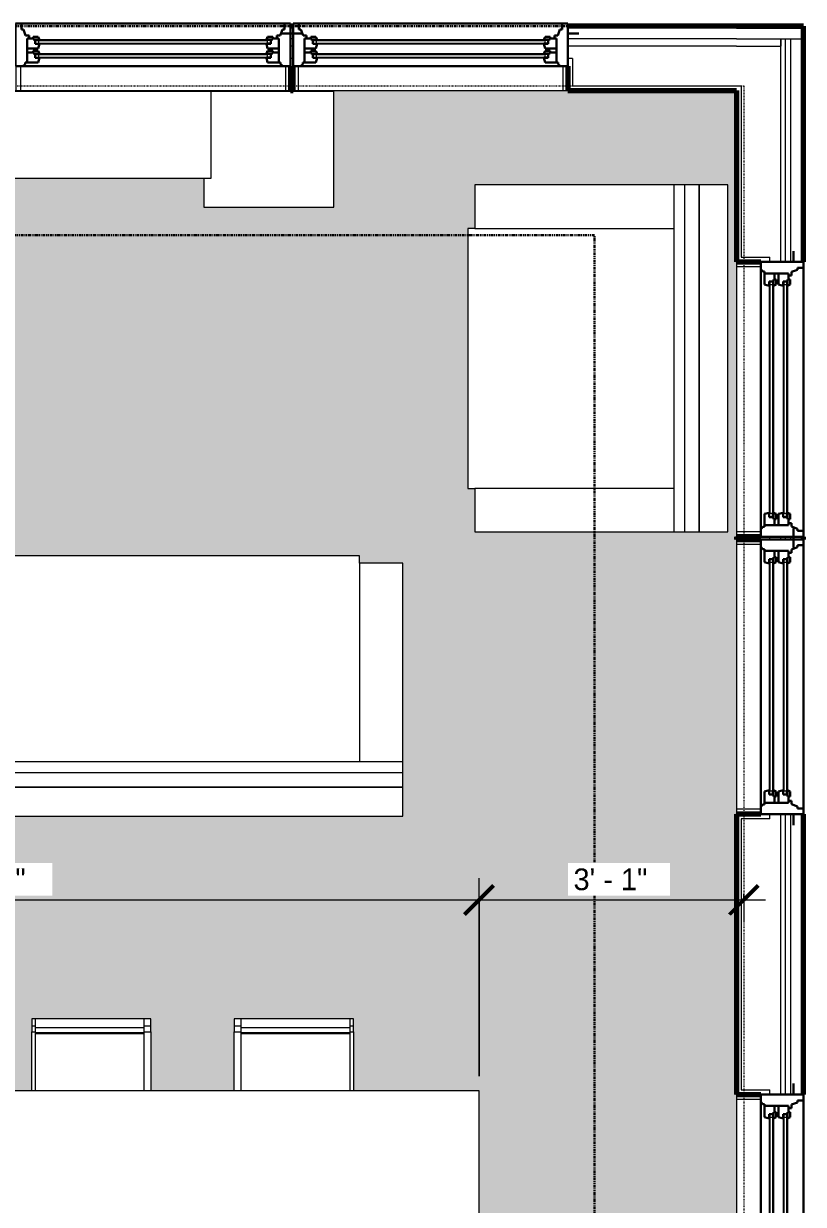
# Model space of a CAD drawing. Header units: inches. Extents: x -2533 to -979, y 116 to 10917.
# Drawn here: x -1648.8 to -1540.9, y 10688.4 to 10851.8 of the extents above; entities that cross this region are included whole.
import ezdxf

# ---------------------------------------------------------------- set-up
doc = ezdxf.new("R2010")
doc.units = ezdxf.units.IN
doc.header["$MEASUREMENT"] = 0
doc.linetypes.add('Dash 3_32_', pattern=[0.1875, 0.09375, -0.09375])
doc.linetypes.add('Double Dash 3_8_', pattern=[1, 0.375, -0.125, 0.125, -0.125, 0.125, -0.125])
for name, color, linetype, lineweight in [('0-2', 250, 'Continuous', 18), ('0-3', 50, 'Double Dash 3_8_', 30), ('0-5', 130, 'Continuous', 5), ('A-ANNO-DIMS', 211, 'Continuous', 9), ('A-ANNO-DIMS-32', 211, 'Continuous', 9), ('A-DETL-1', 90, 'Dash 3_32_', 18), ('A-GLAZ-1', 50, 'Continuous', 30), ('A-GLAZ-2', 7, 'Continuous', 9), ('A-GLAZ-3', 250, 'Continuous', 18), ('A-WALL-1', 10, 'Continuous', 70), ('A-WALL-2', 250, 'Continuous', 18), ('A-WALL-4', 113, 'Continuous', 9), ('C-PROP-LINE-1', 50, 'Double Dash 3_8_', 30), ('I-FURN', 30, 'Continuous', 9)]:
    doc.layers.add(name, color=color, linetype=linetype, lineweight=lineweight)
doc.layers.add('A-AREA-PATT-1', color=7, linetype='Continuous', lineweight=9, transparency=1)
doc.styles.add('Century Gothic', font='ufonts.com_century-gothic.ttf', dxfattribs={"height": 3})
doc.dimstyles.new('OD_1__HACK_2', dxfattribs={"dimscale": 12, "dimtxt": 3.132505, "dimasz": 0.333333, "dimexe": 0.25, "dimexo": 0.166667, "dimgap": 0.041667, "dimtad": 1, "dimdec": 0, "dimzin": 3, "dimdsep": 46, "dimlunit": 4, "dimtxsty": 'Century Gothic', "dimblk1": 'OBLIQUE', "dimblk2": 'OBLIQUE', "dimsah": 1, "dimcen": 0.09, "dimdle": 0.25, "dimazin": 0, "dimtfac": 1, "dimtdec": 4, "dimtix": 1, "dimtmove": 0, "dimatfit": 3, "dimfxl": 1, "dimtvp": 1, "dimtfill": 1, "dimfrac": 2, "dimtolj": 1, "dimtzin": 0, "dimarcsym": 2})

# ---------------------------------------------------------------- blocks, each defined once
blk = doc.blocks.new('Window-Double_Hung-Andersen-400_Series-Tilt_Wash - DOUBLE HUNG - REVERSE COTTAGE - 2ND FLOOR-2888385-2ND _ 3RD FLOOR - 2BD C - ADA TYPE B')
at = {"layer": 'A-GLAZ-1'}
for p, q in [((-19.01, 3.44), (-20.51, 3.44)), ((19.01, 4.81), (-19.01, 4.81)), ((-19.01, 4.81), (-19.01, -1.06)), ((-18.2, 4.81), (-18.2, 4)), ((-18.2, 4), (-17.92, 4)), ((-17.92, 4), (-17.61, 3.19)), ((17.92, 4), (17.61, 3.19)), ((18.2, 4), (17.92, 4)), ((18.2, 4.81), (18.2, 4)), ((19.01, -1.06), (19.01, 4.81)), ((19.01, 3.44), (20.51, 3.44)), ((-17.61, 3.19), (-17.14, 3.19)), ((-17.42, 2.75), (-16.57, 2.75)), ((-17.42, 2.75), (-17.42, -0.56)), ((-17.14, 3.19), (-17.14, 2.75)), ((-15.86, 2.97), (-16.57, 2.97)), ((-16.57, 2.62), (-16.57, 2.97)), ((-15.7, 2.62), (-16.57, 2.62)), ((-16.29, 2.62), (-16.29, 2)), ((-15.7, 2), (-16.29, 2)), ((-15.86, 2.97), (-15.7, 2.62)), ((-15.86, 1.37), (-15.7, 2)), ((15.86, 2.97), (15.7, 2.62)), ((15.7, 2.62), (16.57, 2.62)), ((15.7, 2), (16.29, 2)), ((15.86, 1.37), (15.7, 2)), ((15.86, 2.97), (16.57, 2.97)), ((16.29, 2.62), (16.29, 2)), ((16.57, 2.62), (16.57, 2.97)), ((17.42, 2.75), (16.57, 2.75)), ((17.14, 3.19), (17.14, 2.75)), ((17.61, 3.19), (17.14, 3.19)), ((17.42, 2.75), (17.42, -0.56)), ((-17.42, 1.37), (-15.86, 1.37)), ((-17.42, 0.81), (-16.57, 0.81)), ((-15.86, 1.03), (-16.57, 1.03)), ((-16.57, 0.69), (-16.57, 1.03)), ((-15.7, 0.69), (-16.57, 0.69)), ((-16.29, 0.69), (-16.29, 0.06)), ((-15.7, 0.06), (-16.29, 0.06)), ((-15.86, 1.03), (-15.7, 0.69)), ((-15.86, -0.56), (-15.7, 0.06)), ((15.86, 1.03), (15.7, 0.69)), ((15.7, 0.69), (16.57, 0.69)), ((15.7, 0.06), (16.29, 0.06)), ((15.86, -0.56), (15.7, 0.06)), ((17.42, 1.37), (15.86, 1.37)), ((15.86, 1.03), (16.57, 1.03)), ((16.29, 0.69), (16.29, 0.06)), ((16.57, 0.69), (16.57, 1.03)), ((17.42, 0.81), (16.57, 0.81)), ((-19.01, -1.06), (19.01, -1.06)), ((-17.67, -0.78), (-18, -1.06)), ((-17.67, -0.78), (-17.67, -0.56)), ((-17.67, -0.56), (-15.86, -0.56)), ((17.67, -0.56), (15.86, -0.56)), ((17.67, -0.78), (17.67, -0.56)), ((17.67, -0.78), (18, -1.06))]:
    blk.add_line(p, q, dxfattribs=at)
at = {"layer": 'A-GLAZ-2'}
for p, q in [((-16.29, 2.5), (-15.7, 2.5)), ((-16.29, 2.12), (-15.7, 2.12)), ((-15.82, 2.5), (-15.82, 2.12)), ((-15.7, 2.62), (15.7, 2.62)), ((-15.7, 2.5), (15.7, 2.5)), ((-15.7, 2.12), (15.7, 2.12)), ((-15.7, 2), (15.7, 2)), ((16.29, 2.5), (15.7, 2.5)), ((16.29, 2.12), (15.7, 2.12)), ((15.82, 2.5), (15.82, 2.12)), ((-16.29, 0.56), (-15.7, 0.56)), ((-16.29, 0.19), (-15.7, 0.19)), ((-15.82, 0.56), (-15.82, 0.19)), ((-15.7, 0.69), (15.7, 0.69)), ((-15.7, 0.56), (15.7, 0.56)), ((-15.7, 0.19), (15.7, 0.19)), ((-15.7, 0.06), (15.7, 0.06)), ((16.29, 0.56), (15.7, 0.56)), ((16.29, 0.19), (15.7, 0.19)), ((15.82, 0.56), (15.82, 0.19)), ((18.95, -1.06), (-18.95, -1.06)), ((-18.95, -1.06), (-18.95, -4.44)), ((-18.32, -1.06), (-18.32, -4.44)), ((18.32, -1.06), (18.32, -4.44)), ((18.95, -4.44), (18.95, -1.06)), ((-18.95, -4.44), (18.95, -4.44))]:
    blk.add_line(p, q, dxfattribs=at)
at = {"layer": 'A-GLAZ-3'}
for p, q in [((-19.01, -2.44), (-18.95, -2.44)), ((18.95, -2.44), (19.01, -2.44)), ((-18.95, -3.94), (-19.01, -3.94)), ((19.01, -3.94), (18.95, -3.94))]:
    blk.add_line(p, q, dxfattribs=at)
blk = doc.blocks.new('Window-Double_Hung-Andersen-400_Series-Tilt_Wash - DOUBLE HUNG - REVERSE COTTAGE - 2ND FLOOR-2888790-2ND _ 3RD FLOOR - 2BD C - ADA TYPE B')
at = {"layer": 'A-GLAZ-1'}
for p, q in [((19.01, 4.62), (-19.01, 4.62)), ((-19.01, 4.62), (-19.01, -1.25)), ((-18.2, 4.62), (-18.2, 3.81)), ((-18.2, 3.81), (-17.92, 3.81)), ((-17.92, 3.81), (-17.61, 3)), ((17.92, 3.81), (17.61, 3)), ((18.2, 3.81), (17.92, 3.81)), ((18.2, 4.62), (18.2, 3.81)), ((19.01, -1.25), (19.01, 4.62)), ((-19.01, 3.25), (-20.51, 3.25)), ((-17.61, 3), (-17.14, 3)), ((-17.42, 2.56), (-16.57, 2.56)), ((-17.42, 2.56), (-17.42, -0.75)), ((-17.14, 3), (-17.14, 2.56)), ((-15.86, 2.78), (-16.57, 2.78)), ((-16.57, 2.44), (-16.57, 2.78)), ((-15.7, 2.44), (-16.57, 2.44)), ((-16.29, 2.44), (-16.29, 1.81)), ((-15.7, 1.81), (-16.29, 1.81)), ((-15.86, 2.78), (-15.7, 2.44)), ((-15.86, 1.19), (-15.7, 1.81)), ((15.86, 2.78), (15.7, 2.44)), ((15.7, 2.44), (16.57, 2.44)), ((15.7, 1.81), (16.29, 1.81)), ((15.86, 1.19), (15.7, 1.81)), ((15.86, 2.78), (16.57, 2.78)), ((16.29, 2.44), (16.29, 1.81)), ((16.57, 2.44), (16.57, 2.78)), ((17.42, 2.56), (16.57, 2.56)), ((17.14, 3), (17.14, 2.56)), ((17.61, 3), (17.14, 3)), ((17.42, 2.56), (17.42, -0.75)), ((19.01, 3.25), (20.51, 3.25)), ((-17.42, 1.19), (-15.86, 1.19)), ((-17.42, 0.62), (-16.57, 0.62)), ((-15.86, 0.84), (-16.57, 0.84)), ((-16.57, 0.5), (-16.57, 0.84)), ((-15.7, 0.5), (-16.57, 0.5)), ((-16.29, 0.5), (-16.29, -0.13)), ((-15.86, 0.84), (-15.7, 0.5)), ((15.86, 0.84), (15.7, 0.5)), ((15.7, 0.5), (16.57, 0.5)), ((17.42, 1.19), (15.86, 1.19)), ((15.86, 0.84), (16.57, 0.84)), ((16.29, 0.5), (16.29, -0.13)), ((16.57, 0.5), (16.57, 0.84)), ((17.42, 0.62), (16.57, 0.62)), ((-19.01, -1.25), (19.01, -1.25)), ((-17.67, -0.97), (-18, -1.25)), ((-17.67, -0.97), (-17.67, -0.75)), ((-17.67, -0.75), (-15.86, -0.75)), ((-15.7, -0.13), (-16.29, -0.13)), ((-15.86, -0.75), (-15.7, -0.13)), ((15.7, -0.13), (16.29, -0.13)), ((15.86, -0.75), (15.7, -0.13)), ((17.67, -0.75), (15.86, -0.75)), ((17.67, -0.97), (17.67, -0.75)), ((17.67, -0.97), (18, -1.25))]:
    blk.add_line(p, q, dxfattribs=at)
at = {"layer": 'A-GLAZ-2'}
for p, q in [((-16.29, 2.31), (-15.7, 2.31)), ((-16.29, 1.94), (-15.7, 1.94)), ((-15.82, 2.31), (-15.82, 1.94)), ((-15.7, 2.44), (15.7, 2.44)), ((-15.7, 2.31), (15.7, 2.31)), ((-15.7, 1.94), (15.7, 1.94)), ((-15.7, 1.81), (15.7, 1.81)), ((16.29, 2.31), (15.7, 2.31)), ((16.29, 1.94), (15.7, 1.94)), ((15.82, 2.31), (15.82, 1.94)), ((-16.29, 0.37), (-15.7, 0.37)), ((-15.82, 0.37), (-15.82, 0)), ((-15.7, 0.5), (15.7, 0.5)), ((-15.7, 0.37), (15.7, 0.37)), ((16.29, 0.37), (15.7, 0.37)), ((15.82, 0.37), (15.82, 0)), ((18.95, -1.25), (-18.95, -1.25)), ((-18.95, -1.25), (-18.95, -4.63)), ((-18.32, -1.25), (-18.32, -4.63)), ((-16.29, 0), (-15.7, 0)), ((-15.7, 0), (15.7, 0)), ((-15.7, -0.13), (15.7, -0.13)), ((16.29, 0), (15.7, 0)), ((18.32, -1.25), (18.32, -4.63)), ((18.95, -4.63), (18.95, -1.25)), ((-18.95, -4.63), (18.95, -4.63))]:
    blk.add_line(p, q, dxfattribs=at)
at = {"layer": 'A-GLAZ-3'}
for p, q in [((-19.01, -2.63), (-18.95, -2.63)), ((18.95, -2.63), (19.01, -2.63)), ((-18.95, -4.13), (-19.01, -4.13)), ((19.01, -4.13), (18.95, -4.13))]:
    blk.add_line(p, q, dxfattribs=at)
blk = doc.blocks.new('Family - ___-2835860-2ND _ 3RD FLOOR - 2BD C - ADA TYPE B')
at = {"layer": 'C-PROP-LINE-1'}
for p, q in [((-2067.92, 10851.39), (-2516.12, 10851.39)), ((-2067.92, 10412.73), (-2067.92, 10851.39))]:
    blk.add_line(p, q, dxfattribs=at)
blk = doc.blocks.new('Family - ___-2835903-2ND _ 3RD FLOOR - 2BD C - ADA TYPE B')
at = {"layer": 'C-PROP-LINE-1'}
for p, q in [((-2096.82, 10822.49), (-2516.12, 10822.49)), ((-2096.82, 10412.73), (-2096.82, 10822.49))]:
    blk.add_line(p, q, dxfattribs=at)
blk = doc.blocks.new('Family - ___-2835932-2ND _ 3RD FLOOR - 2BD C - ADA TYPE B')
at = {"layer": 'C-PROP-LINE-1'}
for p, q in [((-2067.92, 10851.39), (-2516.12, 10851.39)), ((-2067.92, 10412.73), (-2067.92, 10851.39))]:
    blk.add_line(p, q, dxfattribs=at)
blk = doc.blocks.new('CTR - 1st Phase - Shell_rvt-2-2ND _ 3RD FLOOR - 2BD C - ADA TYPE B')
at = {"layer": 'A-WALL-1'}
for p, q in [((-2138.54, 10851.39), (-2138.91, 10851.39)), ((-2077.17, 10851.39), (-2100.51, 10851.39)), ((-2067.92, 10851.39), (-2077.17, 10851.39)), ((-2067.92, 10851.14), (-2067.92, 10851.39)), ((-2067.92, 10818.8), (-2067.92, 10851.14)), ((-2138.91, 10845.89), (-2138.91, 10842.51)), ((-2138.54, 10842.51), (-2138.54, 10845.89)), ((-2100.51, 10845.89), (-2100.51, 10842.51)), ((-2138.91, 10842.51), (-2138.54, 10842.51)), ((-2100.51, 10842.51), (-2077.17, 10842.51)), ((-2077.17, 10842.51), (-2077.17, 10818.8)), ((-2077.17, 10818.8), (-2073.8, 10818.8)), ((-2077.17, 10780.78), (-2077.17, 10780.4)), ((-2073.8, 10780.78), (-2077.17, 10780.78)), ((-2067.92, 10780.4), (-2067.92, 10780.78)), ((-2077.17, 10780.4), (-2073.8, 10780.4)), ((-2077.17, 10742.38), (-2077.17, 10703.6)), ((-2073.8, 10742.38), (-2077.17, 10742.38)), ((-2067.92, 10703.6), (-2067.92, 10742.38)), ((-2077.17, 10703.6), (-2073.8, 10703.6))]:
    blk.add_line(p, q, dxfattribs=at)
at = {"layer": 'A-WALL-2'}
for p, q in [((-2138.54, 10851.14), (-2138.91, 10851.14)), ((-2077.17, 10851.14), (-2100.51, 10851.14)), ((-2077.17, 10851.14), (-2068.17, 10851.14)), ((-2068.17, 10851.14), (-2067.92, 10851.14)), ((-2068.17, 10851.14), (-2068.17, 10849.64)), ((-2068.17, 10849.64), (-2068.17, 10851.14)), ((-2138.54, 10849.64), (-2138.91, 10849.64)), ((-2077.17, 10849.64), (-2100.51, 10849.64)), ((-2077.17, 10849.64), (-2071.05, 10849.64)), ((-2071.05, 10849.64), (-2070.42, 10849.64)), ((-2071.05, 10849.64), (-2071.05, 10848.64)), ((-2071.05, 10848.64), (-2071.05, 10849.64)), ((-2070.42, 10849.64), (-2069.67, 10849.64)), ((-2070.42, 10818.8), (-2070.42, 10849.64)), ((-2069.67, 10849.64), (-2068.17, 10849.64)), ((-2069.67, 10818.8), (-2069.67, 10849.64)), ((-2068.17, 10818.8), (-2068.17, 10849.64)), ((-2138.54, 10848.64), (-2138.91, 10848.64)), ((-2077.17, 10848.64), (-2100.51, 10848.64)), ((-2077.17, 10848.64), (-2076.55, 10848.64)), ((-2076.55, 10848.64), (-2071.05, 10848.64)), ((-2071.05, 10818.8), (-2071.05, 10848.64)), ((-2138.54, 10846.95), (-2138.91, 10846.95)), ((-2099.89, 10846.95), (-2100.51, 10846.95)), ((-2099.89, 10846.95), (-2099.89, 10843.14)), ((-2099.89, 10843.14), (-2077.17, 10843.14)), ((-2077.17, 10843.14), (-2076.55, 10843.14)), ((-2076.55, 10843.14), (-2076.55, 10819.43)), ((-2100.51, 10842.51), (-2100.57, 10842.51)), ((-2077.17, 10818.74), (-2077.17, 10818.8)), ((-2076.55, 10819.43), (-2072.55, 10819.43)), ((-2072.55, 10818.8), (-2072.55, 10819.43)), ((-2077.17, 10780.78), (-2077.17, 10780.84)), ((-2072.55, 10780.4), (-2072.55, 10780.78)), ((-2071.05, 10780.4), (-2071.05, 10780.78)), ((-2070.42, 10780.4), (-2070.42, 10780.78)), ((-2069.67, 10780.4), (-2069.67, 10780.78)), ((-2068.17, 10780.4), (-2068.17, 10780.78)), ((-2077.17, 10780.34), (-2077.17, 10780.4)), ((-2077.17, 10742.38), (-2077.17, 10742.44)), ((-2076.55, 10741.75), (-2076.55, 10704.23)), ((-2072.55, 10741.75), (-2076.55, 10741.75)), ((-2072.55, 10741.75), (-2072.55, 10742.38)), ((-2071.05, 10703.6), (-2071.05, 10742.38)), ((-2070.42, 10703.6), (-2070.42, 10742.38)), ((-2069.67, 10703.6), (-2069.67, 10742.38)), ((-2068.17, 10703.6), (-2068.17, 10742.38)), ((-2076.55, 10704.23), (-2072.55, 10704.23)), ((-2072.55, 10703.6), (-2072.55, 10704.23)), ((-2077.17, 10703.54), (-2077.17, 10703.6))]:
    blk.add_line(p, q, dxfattribs=at)
at = {"layer": '0-2'}
for p in [(-2157.92, 10846.95), (-2119.52, 10846.95)]:
    blk.add_blockref('Window-Double_Hung-Andersen-400_Series-Tilt_Wash - DOUBLE HUNG - REVERSE COTTAGE - 2ND FLOOR-2888385-2ND _ 3RD FLOOR - 2BD C - ADA TYPE B', p, dxfattribs=at)
at = {"layer": '0-2', "rotation": 269.9999999999999}
for p in [(-2072.55, 10799.79), (-2072.55, 10761.39), (-2072.55, 10684.59)]:
    blk.add_blockref('Window-Double_Hung-Andersen-400_Series-Tilt_Wash - DOUBLE HUNG - REVERSE COTTAGE - 2ND FLOOR-2888790-2ND _ 3RD FLOOR - 2BD C - ADA TYPE B', p, dxfattribs=at)
at = {"layer": '0-3'}
for name in ['Family - ___-2835860-2ND _ 3RD FLOOR - 2BD C - ADA TYPE B', 'Family - ___-2835932-2ND _ 3RD FLOOR - 2BD C - ADA TYPE B', 'Family - ___-2835903-2ND _ 3RD FLOOR - 2BD C - ADA TYPE B']:
    blk.add_blockref(name, (0, 0), dxfattribs=at)
blk = doc.blocks.new('Entertainment_Center_14771 - Entertainment_Center_14771-1352616-2ND _ 3RD FLOOR - 2BD C - ADA TYPE B')
at = {"layer": 'I-FURN'}
for p, q in [((-36, 6), (-36, 6.12)), ((-19, 6), (-36, 6)), ((-19, 6), (-36, 6)), ((-36, 6), (-36, -10)), ((-19, 6.12), (-8, 6.12)), ((-19, 6), (-19, 6.12)), ((19, 6), (-19, 6)), ((19, 6), (-19, 6)), ((-19, 6), (-19, -6)), ((19, 6.12), (19, 6)), ((36, 6), (19, 6)), ((19, -6), (19, 6)), ((36, 6), (19, 6)), ((29.9, 6.12), (29.96, 6.12)), ((30.34, 6.12), (30.4, 6.12)), ((36, 6), (36, 6.12)), ((36, -10), (36, 6)), ((-19, -6), (19, -6)), ((-18, -10), (-18, -6)), ((18, -6), (18, -10)), ((-36, -10), (-18, -10)), ((-35.34, -10), (-35.34, -10.03)), ((-35.34, -10.03), (-34.85, -10.03)), ((-34.85, -10.03), (-34.85, -10)), ((-19.66, -10), (-19.66, -10.03)), ((-19.66, -10.03), (-18.66, -10.03)), ((-18.66, -10.03), (-18.66, -10)), ((18, -10), (36, -10)), ((18.66, -10), (18.66, -10.03)), ((18.66, -10.03), (19.66, -10.03)), ((19.66, -10.03), (19.66, -10)), ((34.85, -10), (34.85, -10.03)), ((34.85, -10.03), (35.34, -10.03)), ((35.34, -10.03), (35.34, -10))]:
    blk.add_line(p, q, dxfattribs=at)
blk = doc.blocks.new('Couch-Both_Arms-Generic - 1-1352606-2ND _ 3RD FLOOR - 2BD C - ADA TYPE B')
at = {"layer": 'I-FURN'}
for p, q in [((42, 17.5), (-42, 17.5)), ((-42, 17.5), (-42, 13.5)), ((42, 13.5), (42, 17.5)), ((-42, 13.5), (42, 13.5)), ((42, 13.5), (-42, 13.5)), ((-42, 13.5), (-42, 10)), ((42, 10), (42, 13.5)), ((-42, 11.5), (42, 11.5)), ((-42, 10), (-42, -17.5)), ((-42, 10), (42, 10)), ((-36, -17.5), (-36, 10)), ((36, 10), (36, -17.5)), ((42, -17.5), (42, 10)), ((-42, -17.5), (-36, -17.5)), ((-36, -17.5), (-36, -18.5)), ((36, -18.5), (36, -17.5)), ((36, -17.5), (42, -17.5)), ((-36, -18.5), (36, -18.5))]:
    blk.add_line(p, q, dxfattribs=at)
blk = doc.blocks.new('Couch-Both_Arms-Generic - 2-1352635-2ND _ 3RD FLOOR - 2BD C - ADA TYPE B')
at = {"layer": 'I-FURN'}
for p, q in [((24, 17.5), (-24, 17.5)), ((-24, 17.5), (-24, 13.5)), ((24, 13.5), (24, 17.5)), ((-24, 13.5), (24, 13.5)), ((24, 13.5), (-24, 13.5)), ((-24, 13.5), (-24, 10)), ((24, 10), (24, 13.5)), ((-24, 11.5), (24, 11.5)), ((-24, 10), (-24, -17.5)), ((-24, 10), (24, 10)), ((-18, -17.5), (-18, 10)), ((18, 10), (18, -17.5)), ((24, -17.5), (24, 10)), ((-24, -17.5), (-18, -17.5)), ((-18, -17.5), (-18, -18.5)), ((18, -18.5), (18, -17.5)), ((18, -17.5), (24, -17.5)), ((-18, -18.5), (18, -18.5))]:
    blk.add_line(p, q, dxfattribs=at)
blk = doc.blocks.new('Bar_Stool_6722_1_ - Bar_Stool_6722_1_-1229311-2ND _ 3RD FLOOR - 2BD C - ADA TYPE B')
at = {"layer": 'I-FURN'}
for p, q in [((0, 1.78), (0, 9.94)), ((1, 2.03), (1, 9.94)), ((16, 9.94), (16, 2.03)), ((16.5, 9.94), (16.5, 1.78)), ((1, 1.78), (0, 1.78)), ((0, 1.78), (0, 0.98)), ((1, 1.91), (1, 2.03)), ((16, 2.03), (1, 2.03)), ((1, 1.24), (1, 1.91)), ((16, 1.91), (1, 1.91)), ((16, 2.03), (16, 1.91)), ((16, 1.91), (16, 1.24)), ((16.5, 1.78), (16, 1.78)), ((16.5, 0.98), (16.5, 1.78)), ((1, 0.98), (0, 0.98)), ((0, 0.98), (0, 0)), ((1, 0), (1, 1.24)), ((1, 1.24), (16, 1.24)), ((16, 1.24), (16, 0)), ((16.5, 0.98), (16, 0.98)), ((16.5, 0), (16.5, 0.98)), ((0, 0), (1, 0)), ((1, 0), (16, 0)), ((16, 0), (16.5, 0))]:
    blk.add_line(p, q, dxfattribs=at)
blk = doc.blocks.new('Bar_Stool_6722_1_ - Bar_Stool_6722_1_-1372833-2ND _ 3RD FLOOR - 2BD C - ADA TYPE B')
at = {"layer": 'I-FURN'}
for p, q in [((1, 0), (0, 0)), ((0, 0), (0, -0.98)), ((0, -0.98), (1, -0.98)), ((0, -0.98), (0, -1.78)), ((1, -1.24), (1, 0)), ((16, 0), (1, 0)), ((1, -1.91), (1, -1.24)), ((16, -1.24), (1, -1.24)), ((16.5, 0), (16, 0)), ((16, 0), (16, -1.24)), ((16, -0.98), (16.5, -0.98)), ((16, -1.24), (16, -1.91)), ((16.5, -0.98), (16.5, 0)), ((16.5, -1.78), (16.5, -0.98)), ((0, -1.78), (1, -1.78)), ((0, -9.94), (0, -1.78)), ((1, -1.91), (16, -1.91)), ((1, -2.03), (1, -1.91)), ((1, -9.94), (1, -2.03)), ((1, -2.03), (16, -2.03)), ((16, -1.78), (16.5, -1.78)), ((16, -1.91), (16, -2.03)), ((16, -2.03), (16, -9.94)), ((16.5, -1.78), (16.5, -9.94))]:
    blk.add_line(p, q, dxfattribs=at)
blk = doc.blocks.new('DIMBLOCK36-2ND _ 3RD FLOOR - 2BD C - ADA TYPE B')
at = {"layer": 'A-ANNO-DIMS-32'}
for p, q in [((-1723.28, 10706.13), (-1723.28, 10733.52)), ((-1585.74, 10706.13), (-1585.74, 10733.52)), ((-1723.28, 10730.52), (-1585.74, 10730.52)), ((-1723.28, 10730.52), (-1723.28, 10706.13)), ((-1585.74, 10730.52), (-1585.74, 10706.13))]:
    blk.add_line(p, q, dxfattribs=at)
at = {"layer": 'A-ANNO-DIMS-32', "lineweight": 50}
for p, q in [((-1723.28, 10730.52), (-1721.28, 10732.52)), ((-1585.74, 10730.52), (-1583.74, 10732.52)), ((-1723.28, 10730.52), (-1725.28, 10728.52)), ((-1585.74, 10730.52), (-1587.74, 10728.52))]:
    blk.add_line(p, q, dxfattribs=at)
at = {"layer": 'A-ANNO-DIMS-32', "color": 0, "insert": (-1660.92, 10734.87), "char_height": 3, "width": 15.394, "attachment_point": 1, "line_spacing_factor": 0.984502, "style": 'Century Gothic', "bg_fill": 3, "box_fill_scale": 1.25, "bg_fill_color": 256, "bg_fill_true_color": 13158600, "bg_fill_transparency": 0}
blk.add_mtext('11\' - 6"', dxfattribs=at)
blk = doc.blocks.new('_Oblique')
at = {"color": 0, "linetype": 'ByBlock', "lineweight": -2}
blk.add_line((-0.5, -0.5), (0.5, 0.5), dxfattribs=at)
blk = doc.blocks.new('DIMBLOCK37-2ND _ 3RD FLOOR - 2BD C - ADA TYPE B')
at = {"layer": 'A-ANNO-DIMS-32'}
for p, q in [((-1585.74, 10706.13), (-1585.74, 10733.52)), ((-1585.74, 10730.52), (-1546.11, 10730.52)), ((-1585.74, 10730.52), (-1585.74, 10706.13)), ((-1549.11, 10731.35), (-1549.11, 10727.52)), ((-1549.11, 10730.52), (-1549.11, 10731.35))]:
    blk.add_line(p, q, dxfattribs=at)
at = {"layer": 'A-ANNO-DIMS-32', "lineweight": 50}
for p, q in [((-1585.74, 10730.52), (-1583.74, 10732.52)), ((-1549.11, 10730.52), (-1547.11, 10732.52)), ((-1585.74, 10730.52), (-1587.74, 10728.52)), ((-1549.11, 10730.52), (-1551.11, 10728.52))]:
    blk.add_line(p, q, dxfattribs=at)
at = {"layer": 'A-ANNO-DIMS-32', "color": 0, "insert": (-1572.67, 10734.87), "char_height": 3, "width": 12.5897, "attachment_point": 1, "line_spacing_factor": 0.984502, "style": 'Century Gothic', "bg_fill": 3, "box_fill_scale": 1.25, "bg_fill_color": 256, "bg_fill_true_color": 13158600, "bg_fill_transparency": 0}
blk.add_mtext('3\' - 1"', dxfattribs=at)

msp = doc.modelspace()

# ---------------------------------------------------------------- hatches: boundary and pattern name
at = {"layer": 'A-AREA-PATT-1'}
h = msp.add_hatch(color=256, dxfattribs=at)
h.paths.add_polyline_path([(-1550.11, 10704.13), (-1550.11, 10842.51), (-1605.81, 10842.51), (-1605.81, 10826.39), (-1606.47, 10826.39), (-1606.47, 10826.36), (-1606.96, 10826.36), (-1606.96, 10826.39), (-1622.15, 10826.39), (-1622.15, 10826.36), (-1623.15, 10826.36), (-1623.15, 10826.39), (-1623.81, 10826.39), (-1623.81, 10830.39), (-1659.81, 10830.39), (-1659.81, 10826.39), (-1660.47, 10826.39), (-1660.47, 10826.36), (-1661.47, 10826.36), (-1661.47, 10826.39), (-1676.66, 10826.39), (-1676.66, 10826.36), (-1677.15, 10826.36), (-1677.15, 10826.39), (-1677.81, 10826.39), (-1677.81, 10842.51), (-1728, 10842.51), (-1728, 10846.95), (-1764.13, 10846.95), (-1764.13, 10842.51), (-1764.85, 10842.51), (-1764.85, 10713.13), (-1764.26, 10713.13), (-1764.26, 10710.13), (-1767.64, 10710.13), (-1767.64, 10704.13), (-1706.85, 10704.13), (-1706.85, 10714.07), (-1690.35, 10714.07), (-1690.35, 10704.13), (-1678.85, 10704.13), (-1678.85, 10714.07), (-1662.35, 10714.07), (-1662.35, 10704.13), (-1647.63, 10704.13), (-1647.63, 10714.07), (-1631.13, 10714.07), (-1631.13, 10704.13), (-1619.63, 10704.13), (-1619.63, 10714.07), (-1603.13, 10714.07), (-1603.13, 10704.13), (-1573.44, 10704.13)], flags=0)
h.paths.add_polyline_path([(-1596.3, 10742.11), (-1680.3, 10742.11), (-1680.3, 10777.11), (-1674.3, 10777.11), (-1674.3, 10778.11), (-1602.3, 10778.11), (-1602.3, 10777.11), (-1596.3, 10777.11), (-1596.3, 10746.11)], flags=0)
h.paths.add_polyline_path([(-1717.8, 10781.44), (-1725.3, 10781.44), (-1725.3, 10829.44), (-1690.3, 10829.44), (-1690.3, 10823.44), (-1689.3, 10823.44), (-1689.3, 10787.44), (-1690.3, 10787.44), (-1690.3, 10781.44)], flags=0)
h.paths.add_polyline_path([(-1558.8, 10781.44), (-1586.3, 10781.44), (-1586.3, 10787.44), (-1587.3, 10787.44), (-1587.3, 10823.44), (-1586.3, 10823.44), (-1586.3, 10829.44), (-1551.3, 10829.44), (-1551.3, 10781.44), (-1555.3, 10781.44)], flags=0)
h.paths.add_polyline_path([(-1763.38, 10842.51), (-1764, 10842.51), (-1764, 10845.83), (-1763.38, 10845.83)], flags=0)
h.paths.add_polyline_path([(-1728.75, 10842.51), (-1728.75, 10845.83), (-1728.13, 10845.83), (-1728.13, 10842.51)], flags=0)
h = msp.add_hatch(color=256, dxfattribs=at)
h.paths.add_polyline_path([(-1741.98, 10590.35), (-1741.16, 10591.17), (-1716.88, 10591.17), (-1716.88, 10614.75), (-1711.72, 10614.75), (-1711.72, 10622.75), (-1675.97, 10622.75), (-1675.97, 10614.75), (-1667.09, 10614.75), (-1667.09, 10616.25), (-1663.34, 10616.25), (-1663.34, 10614.75), (-1650.59, 10614.75), (-1650.59, 10616.25), (-1646.84, 10616.25), (-1646.84, 10614.75), (-1645.22, 10614.75), (-1645.22, 10616.25), (-1644.73, 10616.25), (-1644.73, 10614.75), (-1604.09, 10614.75), (-1604.09, 10616.25), (-1600.34, 10616.25), (-1600.34, 10614.75), (-1583.09, 10614.75), (-1583.09, 10616.25), (-1579.34, 10616.25), (-1579.34, 10614.75), (-1562.09, 10614.75), (-1562.09, 10616.25), (-1558.34, 10616.25), (-1558.34, 10614.75), (-1550.11, 10614.75), (-1550.11, 10704.13), (-1585.74, 10704.13), (-1585.74, 10662.75), (-1595.15, 10662.75), (-1595.15, 10661.25), (-1598.9, 10661.25), (-1598.9, 10662.75), (-1616.15, 10662.75), (-1616.15, 10661.25), (-1619.9, 10661.25), (-1619.9, 10662.75), (-1628.53, 10662.75), (-1628.53, 10661.6), (-1661.53, 10661.6), (-1661.53, 10662.75), (-1662.15, 10662.75), (-1662.16, 10660.02), (-1662.18, 10659.98), (-1662.25, 10659.91), (-1662.35, 10659.88), (-1663.24, 10659.88), (-1663.24, 10659.63), (-1665.87, 10659.63), (-1665.87, 10659.38), (-1666.46, 10659.38), (-1666.46, 10659.63), (-1667.05, 10659.63), (-1667.05, 10659.38), (-1667.64, 10659.38), (-1667.64, 10659.63), (-1668.23, 10659.63), (-1668.23, 10659.38), (-1668.82, 10659.38), (-1668.82, 10659.63), (-1669.41, 10659.63), (-1669.41, 10659.38), (-1670, 10659.38), (-1670, 10659.63), (-1679.36, 10659.63), (-1679.36, 10659.38), (-1681.33, 10659.38), (-1681.33, 10659.63), (-1685.06, 10659.63), (-1685.06, 10659.88), (-1686, 10659.89), (-1686.09, 10659.94), (-1686.14, 10660.03), (-1686.15, 10660.08), (-1686.15, 10662.75), (-1702.78, 10662.75), (-1702.78, 10661.25), (-1706.53, 10661.25), (-1706.53, 10662.75), (-1723.28, 10662.75), (-1723.28, 10704.13), (-1767.64, 10704.13), (-1767.64, 10676.13), (-1764.26, 10676.13), (-1764.26, 10673.13), (-1764.85, 10673.13), (-1764.85, 10643.45), (-1769.61, 10638.69), (-1769.19, 10638.27), (-1771.31, 10636.15), (-1755.05, 10619.89), (-1756.47, 10618.48), (-1773.44, 10635.45), (-1772.02, 10636.86), (-1773.7, 10638.54), (-1781.93, 10630.31), (-1742.04, 10590.41)], flags=0)
h.paths.add_polyline_path([(-1692.19, 10591.17), (-1675.97, 10591.17), (-1675.97, 10592.75), (-1711.3, 10592.75), (-1711.3, 10591.17), (-1707.03, 10591.17)], flags=0)
h.paths.add_polyline_path([(-1603.13, 10614.75), (-1600.84, 10614.75), (-1600.84, 10615.76), (-1603.59, 10615.76), (-1603.59, 10614.75)], flags=0)
h.paths.add_polyline_path([(-1666.59, 10614.75), (-1663.84, 10614.75), (-1663.84, 10615.76), (-1666.59, 10615.76)], flags=0)
h.paths.add_polyline_path([(-1649.09, 10614.75), (-1647.34, 10614.75), (-1647.34, 10615.76), (-1650.09, 10615.76), (-1650.09, 10614.75)], flags=0)
h.paths.add_polyline_path([(-1579.84, 10614.75), (-1579.84, 10615.76), (-1582.59, 10615.76), (-1582.59, 10614.75), (-1580.84, 10614.75)], flags=0)
h.paths.add_polyline_path([(-1559.84, 10614.75), (-1558.84, 10614.75), (-1558.84, 10615.76), (-1561.59, 10615.76), (-1561.59, 10614.75), (-1560.59, 10614.75)], flags=0)
h.paths.add_polyline_path([(-1616.65, 10661.75), (-1616.65, 10662.75), (-1619.4, 10662.75), (-1619.4, 10661.75)], flags=0)
h.paths.add_polyline_path([(-1598.4, 10661.75), (-1595.65, 10661.75), (-1595.65, 10662.75), (-1598.4, 10662.75)], flags=0)
h.paths.add_polyline_path([(-1706.03, 10661.75), (-1703.27, 10661.75), (-1703.27, 10662.75), (-1706.03, 10662.75)], flags=0)

# ---------------------------------------------------------------- linework, layer by layer
at = {"layer": 'A-DETL-1'}
for p, q in [((-1983.06, 10843.14), (-1549.11, 10843.14)), ((-1549.11, 10843.14), (-1549.11, 10415.79)), ((-1585.74, 10704.13), (-1723.28, 10704.13)), ((-1585.74, 10662.75), (-1585.74, 10704.13))]:
    msp.add_line(p, q, dxfattribs=at)
at = {"layer": 'A-WALL-4'}
for p, q in [((-1585.74, 10704.13), (-1723.28, 10704.13)), ((-1585.74, 10662.75), (-1585.74, 10704.13))]:
    msp.add_line(p, q, dxfattribs=at)

# ---------------------------------------------------------------- block references
at = {"layer": '0-5'}
msp.add_blockref('CTR - 1st Phase - Shell_rvt-2-2ND _ 3RD FLOOR - 2BD C - ADA TYPE B', (527.06, 0), dxfattribs=at)
at = {"layer": 'I-FURN'}
for name, p in [('Entertainment_Center_14771 - Entertainment_Center_14771-1352616-2ND _ 3RD FLOOR - 2BD C - ADA TYPE B', (-1641.81, 10836.39)), ('Bar_Stool_6722_1_ - Bar_Stool_6722_1_-1372833-2ND _ 3RD FLOOR - 2BD C - ADA TYPE B', (-1619.63, 10714.07))]:
    msp.add_blockref(name, p, dxfattribs=at)
for name, p, rotation in [('Couch-Both_Arms-Generic - 2-1352635-2ND _ 3RD FLOOR - 2BD C - ADA TYPE B', (-1568.8, 10805.44), 270.000000000035), ('Couch-Both_Arms-Generic - 1-1352606-2ND _ 3RD FLOOR - 2BD C - ADA TYPE B', (-1638.3, 10759.61), 180), ('Bar_Stool_6722_1_ - Bar_Stool_6722_1_-1229311-2ND _ 3RD FLOOR - 2BD C - ADA TYPE B', (-1631.13, 10714.07), 180)]:
    msp.add_blockref(name, p, dxfattribs=dict(at, rotation=rotation))

# ---------------------------------------------------------------- next in the draw order: dimensions: what is measured, and where the dimension line sits
at = {"layer": 'A-ANNO-DIMS'}
dim = msp.add_linear_dim(base=(-1585.74, 10730.52), p1=(-1723.28, 10704.13), p2=(-1585.74, 10704.13), dimstyle='OD_1__HACK_2', override={"dimpost": '<>', "dimfxl": 137.535488}, dxfattribs=at)
dim.commit()
dim.dimension.update_dxf_attribs({"geometry": 'DIMBLOCK36-2ND _ 3RD FLOOR - 2BD C - ADA TYPE B', "text_midpoint": (-1654.51, 10732.6)})

# ---------------------------------------------------------------- next in the draw order: dimensions: what is measured, and where the dimension line sits
dim = msp.add_linear_dim(base=(-1549.11, 10730.52), p1=(-1585.74, 10704.13), p2=(-1549.11, 10733.35), dimstyle='OD_1__HACK_2', override={"dimpost": '<>', "dimfxl": 46.853117}, dxfattribs=at)
dim.commit()
dim.dimension.update_dxf_attribs({"geometry": 'DIMBLOCK37-2ND _ 3RD FLOOR - 2BD C - ADA TYPE B', "text_midpoint": (-1567.43, 10732.6)})

doc.saveas('drawing.dxf')
